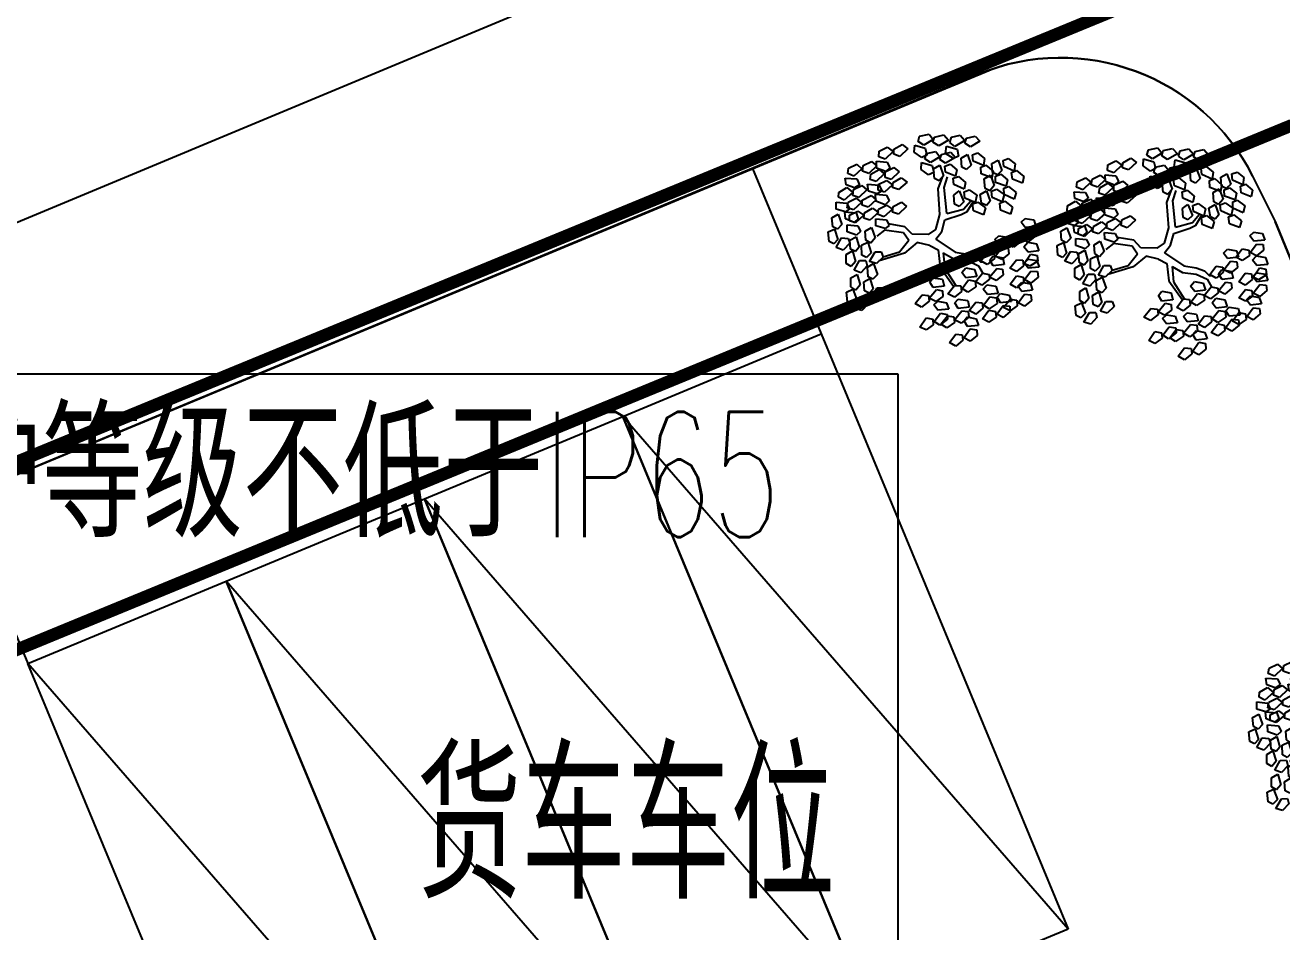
# Model space of a CAD drawing. Extents: x -809667 to 586099, y 3084146 to 3634412.
# Drawn here: x 381281.71 to 381299.27, y 3084318.64 to 3084331.3 of the extents above; entities that cross this region are included whole.
import ezdxf

# ---------------------------------------------------------------- set-up
doc = ezdxf.new("R2010")
doc.units = 0
doc.header["$LTSCALE"] = 0.5
for name, color, linetype in [('DIM-箱柜', 3, 'CONTINUOUS'), ('WIRE-照明', 1, 'CONTINUOUS'), ('WIRE-通讯', 4, 'CONTINUOUS'), ('乔木', 84, 'CONTINUOUS'), ('文字', 7, 'CONTINUOUS')]:
    doc.layers.add(name, color=color, linetype=linetype)
doc.styles.add('-宋体', font='', dxfattribs={"width": 0.6})
doc.styles.add('_TEL_DIM', font='SIMPLEX', dxfattribs={"width": 0.8, "height": 3.5, "bigfont": 'HZTXT'})
doc.styles.get('-宋体').set_extended_font_data('NSimSun')

# ---------------------------------------------------------------- blocks, each defined once
blk = doc.blocks.new('幌伞枫')
at = {"layer": '乔木', "color": 0}
for p, q in [((-677, 937), (-604, 995)), ((-604, 995), (-531, 966)), ((-531, 966), (-604, 870)), ((-531, 995), (-450, 1054)), ((-523, 937), (-531, 995)), ((-450, 1054), (-384, 1025)), ((-384, 1025), (-450, 929)), ((-9, 966), (27, 1054)), ((20, 915), (-9, 966)), ((27, 1054), (101, 1061)), ((101, 1061), (86, 944)), ((123, 966), (145, 1032)), ((196, 878), (123, 966)), ((145, 1032), (203, 1025)), ((203, 1025), (247, 937)), ((247, 937), (284, 1025)), ((284, 1025), (365, 1032)), ((365, 1032), (350, 915)), ((380, 937), (409, 1003)), ((409, 1003), (468, 995)), ((424, 900), (460, 988)), ((460, 988), (534, 995)), ((468, 995), (504, 900)), ((534, 995), (519, 878)), ((556, 900), (578, 966)), ((578, 966), (636, 959)), ((636, 959), (681, 870)), ((-685, 826), (-567, 841)), ((-663, 753), (-685, 826)), ((-670, 878), (-677, 937)), ((-604, 870), (-670, 878)), ((-567, 841), (-531, 782)), ((-531, 819), (-457, 878)), ((-523, 760), (-531, 819)), ((-450, 929), (-523, 937)), ((-457, 878), (-391, 848)), ((-391, 848), (-457, 746)), ((-384, 870), (-303, 937)), ((-377, 819), (-384, 870)), ((-310, 804), (-377, 819)), ((-237, 900), (-310, 804)), ((-303, 937), (-237, 900)), ((-237, 797), (-156, 863)), ((-156, 863), (-90, 826)), ((-90, 826), (-156, 731)), ((86, 944), (20, 915)), ((137, 804), (167, 870)), ((167, 870), (225, 863)), ((247, 937), (196, 878)), ((225, 863), (262, 775)), ((284, 885), (247, 937)), ((350, 915), (284, 885)), ((460, 848), (380, 937)), ((402, 775), (424, 841)), ((453, 848), (424, 900)), ((424, 841), (482, 834)), ((519, 878), (453, 848)), ((504, 900), (460, 848)), ((482, 834), (526, 746)), ((629, 812), (556, 900)), ((681, 870), (629, 812)), ((651, 775), (688, 863)), ((688, 863), (761, 870)), ((761, 870), (747, 753)), ((783, 775), (805, 841)), ((805, 841), (864, 834)), ((864, 834), (908, 746)), ((-993, 643), (-927, 680)), ((-927, 680), (-890, 570)), ((-810, 628), (-736, 687)), ((-736, 687), (-663, 658)), ((-567, 738), (-663, 753)), ((-663, 687), (-582, 746)), ((-655, 628), (-663, 687)), ((-582, 746), (-516, 716)), ((-516, 716), (-582, 614)), ((-531, 782), (-567, 738)), ((-545, 709), (-428, 724)), ((-523, 636), (-545, 709)), ((-457, 746), (-523, 760)), ((-428, 724), (-384, 665)), ((-384, 738), (-310, 804)), ((-377, 680), (-384, 738)), ((-310, 672), (-377, 680)), ((-310, 804), (-237, 768)), ((-237, 768), (-310, 672)), ((-230, 738), (-237, 797)), ((-156, 731), (-230, 738)), ((108, 650), (145, 738)), ((211, 716), (137, 804)), ((145, 738), (218, 746)), ((218, 746), (203, 628)), ((262, 775), (211, 716)), ((240, 650), (262, 716)), ((262, 716), (321, 709)), ((321, 709), (365, 621)), ((475, 687), (402, 775)), ((526, 746), (475, 687)), ((570, 738), (600, 804)), ((644, 650), (570, 738)), ((600, 804), (658, 797)), ((695, 709), (644, 650)), ((681, 724), (651, 775)), ((658, 797), (695, 709)), ((747, 753), (681, 724)), ((857, 687), (783, 775)), ((798, 614), (827, 680)), ((827, 680), (886, 672)), ((908, 746), (857, 687)), ((-993, 548), (-993, 643)), ((-942, 518), (-993, 548)), ((-890, 570), (-942, 518)), ((-802, 570), (-810, 628)), ((-736, 562), (-802, 570)), ((-663, 658), (-736, 562)), ((-582, 614), (-655, 628)), ((-421, 621), (-523, 636)), ((-384, 665), (-421, 621)), ((-391, 628), (-274, 643)), ((-369, 555), (-391, 628)), ((-274, 548), (-369, 555)), ((-296, 511), (-215, 577)), ((-274, 643), (-237, 592)), ((-237, 592), (-274, 548)), ((-215, 577), (-149, 540)), ((137, 599), (108, 650)), ((203, 628), (137, 599)), ((313, 562), (240, 650)), ((255, 489), (284, 555)), ((284, 555), (336, 548)), ((306, 540), (350, 636)), ((365, 621), (313, 562)), ((336, 548), (380, 459)), ((350, 636), (424, 636)), ((424, 636), (409, 518)), ((446, 548), (468, 606)), ((519, 452), (446, 548)), ((468, 606), (526, 599)), ((526, 599), (570, 511)), ((717, 525), (754, 614)), ((754, 614), (827, 621)), ((871, 525), (798, 614)), ((827, 621), (813, 503)), ((849, 525), (871, 592)), ((871, 592), (930, 584)), ((923, 584), (871, 525)), ((886, 672), (923, 584)), ((930, 584), (974, 496)), ((-1037, 489), (-971, 525)), ((-1037, 393), (-1037, 489)), ((-934, 408), (-986, 364)), ((-971, 525), (-934, 408)), ((-956, 320), (-898, 423)), ((-898, 423), (-824, 423)), ((-824, 423), (-810, 364)), ((-817, 518), (-699, 533)), ((-795, 445), (-817, 518)), ((-699, 430), (-795, 445)), ((-699, 533), (-663, 474)), ((-663, 474), (-699, 430)), ((-611, 371), (-531, 430)), ((-531, 430), (-465, 401)), ((-443, 452), (-369, 518)), ((-435, 393), (-443, 452)), ((-369, 518), (-296, 481)), ((-296, 481), (-369, 386)), ((-257, 346), (-327, 441)), ((-222, 377), (-311, 462)), ((-288, 452), (-296, 511)), ((-215, 445), (-288, 452)), ((-149, 540), (-215, 445)), ((328, 401), (255, 489)), ((343, 496), (306, 540)), ((380, 459), (328, 401)), ((336, 393), (344, 419)), ((409, 518), (343, 496)), ((460, 386), (490, 452)), ((490, 452), (541, 445)), ((570, 511), (519, 452)), ((541, 445), (585, 349)), ((592, 408), (629, 496)), ((629, 357), (592, 408)), ((629, 496), (710, 503)), ((710, 503), (695, 386)), ((747, 481), (717, 525)), ((725, 408), (754, 474)), ((798, 320), (725, 408)), ((813, 503), (747, 481)), ((754, 474), (813, 467)), ((813, 467), (849, 371)), ((923, 437), (849, 525)), ((864, 364), (893, 430)), ((893, 430), (952, 423)), ((974, 496), (923, 437)), ((952, 423), (989, 335)), ((-1081, 320), (-1015, 357)), ((-1081, 217), (-1081, 320)), ((-986, 364), (-1037, 393)), ((-1015, 357), (-978, 239)), ((-883, 291), (-956, 320)), ((-883, 349), (-817, 386)), ((-810, 364), (-883, 291)), ((-883, 247), (-883, 349)), ((-817, 386), (-780, 269)), ((-758, 313), (-685, 371)), ((-751, 254), (-758, 313)), ((-685, 371), (-619, 342)), ((-619, 342), (-685, 247)), ((-604, 313), (-611, 371)), ((-538, 305), (-604, 313)), ((-465, 401), (-538, 305)), ((-457, 342), (-332, 364)), ((-428, 276), (-457, 342)), ((-369, 386), (-435, 393)), ((-332, 261), (-428, 276)), ((-332, 364), (-296, 305)), ((-296, 305), (-332, 261)), ((-252, 158), (-257, 346)), ((-206, 307), (-222, 377)), ((-188, 124), (-206, 307)), ((174, 151), (225, 276)), ((225, 276), (277, 357)), ((277, 357), (336, 393)), ((291, 261), (372, 364)), ((365, 225), (402, 313)), ((372, 364), (468, 393)), ((402, 313), (482, 320)), ((534, 291), (460, 386)), ((482, 320), (468, 203)), ((497, 225), (526, 291)), ((526, 291), (585, 283)), ((585, 349), (534, 291)), ((585, 283), (622, 188)), ((695, 386), (629, 357)), ((747, 247), (769, 313)), ((769, 313), (827, 305)), ((849, 371), (798, 320)), ((827, 305), (871, 217)), ((937, 276), (864, 364)), ((989, 335), (937, 276)), ((-1125, 166), (-1059, 195)), ((-1125, 63), (-1125, 166)), ((-1030, 188), (-1081, 217)), ((-1059, 195), (-1022, 85)), ((-978, 239), (-1030, 188)), ((-927, 195), (-861, 225)), ((-927, 92), (-927, 195)), ((-832, 217), (-883, 247)), ((-861, 225), (-824, 114)), ((-780, 269), (-832, 217)), ((-773, 203), (-655, 217)), ((-751, 129), (-773, 203)), ((-685, 247), (-751, 254)), ((-655, 217), (-611, 158)), ((-611, 158), (-648, 114)), ((-531, 129), (-641, 203)), ((-531, 195), (-633, 254)), ((-252, 158), (-531, 195)), ((-9, -18), (174, 151)), ((240, 122), (291, 261)), ((402, 173), (365, 225)), ((468, 203), (402, 173)), ((570, 136), (497, 225)), ((622, 188), (570, 136)), ((673, 70), (710, 166)), ((710, 166), (783, 166)), ((820, 158), (747, 247)), ((783, 166), (769, 48)), ((805, 78), (827, 144)), ((871, 217), (820, 158)), ((827, 144), (886, 136)), ((879, 122), (923, 210)), ((886, 136), (930, 41)), ((923, 210), (996, 217)), ((996, 217), (981, 100)), ((1011, 122), (1040, 188)), ((1040, 188), (1099, 180)), ((1099, 180), (1143, 92)), ((-1074, 34), (-1125, 63)), ((-1022, 85), (-1074, 34)), ((-1044, -10), (-986, 92)), ((-986, 92), (-912, 92)), ((-898, 34), (-971, -32)), ((-876, 63), (-927, 92)), ((-912, 92), (-898, 34)), ((-824, 114), (-876, 63)), ((-846, 19), (-788, 122)), ((-773, -3), (-846, 19)), ((-788, 122), (-714, 122)), ((-699, 63), (-773, -3)), ((-648, 114), (-751, 129)), ((-714, 122), (-699, 63)), ((-259, 85), (-531, 129)), ((-112, 4), (-259, 85)), ((-76, 63), (-188, 124)), ((-76, -84), (-112, 4)), ((-9, -18), (-76, 63)), ((152, 26), (240, 122)), ((152, 26), (318, 4)), ((295, -42), (527, 53)), ((318, 4), (524, 78)), ((519, 63), (541, 129)), ((592, -25), (519, 63)), ((541, 129), (600, 122)), ((644, 34), (592, -25)), ((600, 122), (644, 34)), ((703, 26), (673, 70)), ((769, 48), (703, 26)), ((879, -18), (805, 78)), ((915, 78), (879, 122)), ((930, 41), (879, -18)), ((981, 100), (915, 78)), ((1092, 34), (1011, 122)), ((1033, -40), (1055, 26)), ((1055, 26), (1114, 19)), ((1143, 92), (1092, 34)), ((1114, 19), (1158, -69)), ((-1081, -142), (-1022, -91)), ((-971, -32), (-1044, -10)), ((-1022, -91), (-964, -194)), ((-76, -84), (-120, -253)), ((42, -98), (-20, -221)), ((-9, -18), (-9, -18)), ((-9, -18), (-9, -18)), ((-9, -18), (-9, -18)), ((-9, -18), (-9, -18)), ((-9, -18), (-9, -18)), ((-9, -18), (-9, -18)), ((-9, -18), (-9, -18)), ((-9, -18), (-9, -18)), ((-9, -18), (-9, -18)), ((-9, -18), (-9, -18)), ((-9, -18), (-9, -18)), ((-9, -18), (-9, -18)), ((-9, -18), (-9, -18)), ((-9, -18), (-9, -18)), ((-9, -18), (-9, -18)), ((-9, -18), (-9, -18)), ((-9, -18), (-9, -18)), ((-9, -18), (-9, -18)), ((-9, -18), (-9, -18)), ((-9, -18), (-9, -18)), ((-9, -18), (-9, -18)), ((-9, -18), (-9, -18)), ((-9, -18), (-9, -18)), ((-9, -18), (-9, -18)), ((-9, -18), (-9, -18)), ((-9, -18), (-9, -18)), ((-9, -18), (-9, -18)), ((-9, -18), (-9, -18)), ((-9, -18), (-9, -18)), ((-9, -18), (-9, -18)), ((-9, -18), (-9, -18)), ((-9, -18), (-9, -18)), ((-9, -18), (-9, -18)), ((-9, -18), (-9, -18)), ((-9, -18), (-9, -18)), ((-9, -18), (-9, -18)), ((-9, -18), (-9, -18)), ((-9, -18), (-9, -18)), ((-9, -18), (-9, -18)), ((-9, -18), (-9, -18)), ((42, -98), (109, -22)), ((109, -22), (295, -42)), ((387, -142), (424, -47)), ((424, -47), (504, -47)), ((504, -47), (490, -165)), ((519, -135), (548, -76)), ((548, -76), (607, -84)), ((607, -84), (644, -172)), ((644, -150), (681, -62)), ((681, -62), (754, -54)), ((754, -54), (739, -172)), ((776, -150), (805, -84)), ((805, -84), (857, -91)), ((820, -84), (849, -18)), ((893, -172), (820, -84)), ((849, -18), (908, -25)), ((857, -91), (901, -187)), ((945, -120), (893, -172)), ((908, -25), (945, -120)), ((1106, -128), (1033, -40)), ((1158, -69), (1106, -128)), ((-1089, -304), (-1030, -253)), ((-1052, -238), (-1081, -142)), ((-1000, -253), (-1052, -238)), ((-1030, -253), (-971, -355)), ((-964, -194), (-1000, -253)), ((-861, -282), (-802, -238)), ((-802, -238), (-744, -341)), ((-736, -231), (-677, -179)), ((-707, -326), (-736, -231)), ((-677, -179), (-619, -289)), ((-479, -289), (-421, -245)), ((-421, -245), (-362, -348)), ((-120, -253), (-215, -311)), ((-20, -221), (62, -380)), ((424, -187), (387, -142)), ((490, -165), (424, -187)), ((592, -231), (519, -135)), ((541, -297), (563, -231)), ((563, -231), (622, -238)), ((644, -172), (592, -231)), ((622, -238), (666, -333)), ((673, -201), (644, -150)), ((739, -172), (673, -201)), ((849, -238), (776, -150)), ((791, -311), (820, -245)), ((820, -245), (879, -253)), ((901, -187), (849, -238)), ((879, -253), (915, -341)), ((-1067, -399), (-1089, -304)), ((-1008, -414), (-1067, -399)), ((-971, -355), (-1008, -414)), ((-971, -451), (-934, -341)), ((-934, -341), (-868, -326)), ((-839, -377), (-898, -465)), ((-876, -443), (-817, -399)), ((-868, -326), (-839, -377)), ((-839, -385), (-861, -282)), ((-780, -399), (-839, -385)), ((-817, -399), (-758, -502)), ((-744, -341), (-780, -399)), ((-744, -392), (-685, -341)), ((-722, -487), (-744, -392)), ((-655, -348), (-707, -326)), ((-685, -341), (-626, -443)), ((-619, -289), (-655, -348)), ((-487, -451), (-428, -399)), ((-457, -385), (-479, -289)), ((-399, -407), (-457, -385)), ((-428, -399), (-369, -510)), ((-362, -348), (-399, -407)), ((-215, -311), (-285, -477)), ((-156, -341), (-230, -532)), ((-61, -304), (-156, -341)), ((-61, -304), (38, -431)), ((62, -380), (79, -664)), ((614, -392), (541, -297)), ((666, -333), (614, -392)), ((871, -399), (791, -311)), ((915, -341), (871, -399)), ((-978, -502), (-920, -458)), ((-956, -598), (-978, -502)), ((-898, -465), (-971, -451)), ((-920, -458), (-861, -561)), ((-846, -539), (-876, -443)), ((-795, -561), (-846, -539)), ((-758, -502), (-795, -561)), ((-751, -598), (-714, -480)), ((-663, -502), (-722, -487)), ((-714, -480), (-648, -465)), ((-626, -524), (-677, -605)), ((-626, -443), (-663, -502)), ((-648, -465), (-626, -524)), ((-626, -539), (-589, -429)), ((-553, -554), (-626, -539)), ((-589, -429), (-523, -414)), ((-494, -465), (-553, -554)), ((-523, -414), (-494, -465)), ((-465, -546), (-487, -451)), ((-369, -510), (-413, -568)), ((-369, -598), (-332, -487)), ((-332, -487), (-266, -473)), ((-244, -524), (-296, -612)), ((-266, -473), (-244, -524)), ((-230, -532), (-186, -627)), ((38, -431), (49, -612)), ((-986, -664), (-927, -620)), ((-964, -759), (-986, -664)), ((-898, -620), (-956, -598)), ((-927, -620), (-868, -722)), ((-861, -561), (-898, -620)), ((-677, -605), (-751, -598)), ((-751, -664), (-692, -620)), ((-729, -759), (-751, -664)), ((-692, -620), (-633, -722)), ((-626, -590), (-567, -546)), ((-597, -693), (-626, -590)), ((-567, -546), (-509, -649)), ((-509, -649), (-545, -708)), ((-487, -605), (-428, -554)), ((-457, -700), (-487, -605)), ((-413, -568), (-465, -546)), ((-428, -554), (-369, -664)), ((-369, -664), (-406, -722)), ((-296, -612), (-369, -598)), ((-288, -664), (-171, -649)), ((-266, -737), (-288, -664)), ((-171, -649), (-127, -708)), ((-24, -686), (-9, -620)), ((-9, -620), (49, -612)), ((49, -612), (101, -700)), ((-912, -781), (-964, -759)), ((-868, -722), (-912, -781)), ((-868, -818), (-832, -700)), ((-832, -700), (-766, -686)), ((-744, -744), (-795, -825)), ((-766, -686), (-744, -744)), ((-766, -825), (-699, -774)), ((-670, -781), (-729, -759)), ((-699, -774), (-641, -884)), ((-633, -722), (-670, -781)), ((-633, -752), (-575, -708)), ((-611, -847), (-633, -752)), ((-545, -708), (-597, -693)), ((-575, -708), (-516, -810)), ((-516, -906), (-479, -788)), ((-494, -766), (-435, -715)), ((-472, -862), (-494, -766)), ((-479, -788), (-413, -781)), ((-406, -722), (-457, -700)), ((-435, -715), (-377, -818)), ((-413, -781), (-384, -832)), ((-377, -913), (-340, -803)), ((-340, -803), (-274, -788)), ((-274, -788), (-244, -840)), ((-171, -752), (-266, -737)), ((-127, -708), (-171, -752)), ((-142, -737), (-24, -730)), ((-127, -810), (-142, -737)), ((64, -766), (-24, -686)), ((-24, -730), (13, -788)), ((13, -788), (-24, -832)), ((27, -869), (42, -803)), ((42, -803), (101, -803)), ((101, -700), (64, -766)), ((93, -730), (218, -715)), ((115, -803), (93, -730)), ((101, -803), (159, -884)), ((218, -818), (115, -803)), ((218, -715), (255, -774)), ((255, -774), (218, -818)), ((240, -803), (358, -796)), ((262, -877), (240, -803)), ((358, -752), (372, -686)), ((446, -832), (358, -752)), ((358, -796), (394, -847)), ((372, -686), (431, -678)), ((431, -678), (482, -766)), ((482, -766), (446, -832)), ((-795, -825), (-868, -818)), ((-736, -921), (-766, -825)), ((-685, -935), (-736, -921)), ((-641, -884), (-685, -935)), ((-641, -972), (-604, -862)), ((-553, -869), (-611, -847)), ((-604, -862), (-538, -847)), ((-516, -899), (-567, -987)), ((-516, -810), (-553, -869)), ((-538, -847), (-516, -899)), ((-443, -913), (-516, -906)), ((-413, -877), (-472, -862)), ((-384, -832), (-443, -913)), ((-377, -818), (-413, -877)), ((-303, -928), (-377, -913)), ((-244, -840), (-303, -928)), ((-252, -1001), (-230, -935)), ((-230, -847), (-112, -840)), ((-208, -921), (-230, -847)), ((-230, -935), (-178, -928)), ((-112, -935), (-208, -921)), ((-178, -928), (-120, -1016)), ((-24, -832), (-127, -810)), ((-112, -840), (-76, -891)), ((-76, -891), (-112, -935)), ((-90, -921), (27, -913)), ((-68, -994), (-90, -921)), ((115, -950), (27, -869)), ((27, -913), (71, -972)), ((159, -884), (115, -950)), ((167, -928), (284, -921)), ((189, -1001), (167, -928)), ((358, -891), (262, -877)), ((284, -921), (328, -979)), ((394, -847), (358, -891)), ((431, -950), (446, -884)), ((446, -884), (504, -884)), ((504, -884), (556, -965)), ((-567, -987), (-641, -972)), ((-509, -979), (-391, -965)), ((-487, -1053), (-509, -979)), ((-391, -1067), (-487, -1053)), ((-391, -965), (-354, -1023)), ((-354, -1023), (-391, -1067)), ((-362, -1053), (-244, -1045)), ((-347, -1126), (-362, -1053)), ((-164, -1082), (-252, -1001)), ((-244, -1045), (-208, -1097)), ((-120, -1016), (-164, -1082)), ((27, -1016), (-68, -994)), ((71, -972), (27, -1016)), ((284, -1023), (189, -1001)), ((328, -979), (284, -1023)), ((313, -1009), (431, -994)), ((328, -1082), (313, -1009)), ((519, -1031), (431, -950)), ((431, -994), (468, -1053)), ((468, -1053), (431, -1097)), ((556, -965), (519, -1031)), ((-244, -1141), (-347, -1126)), ((-208, -1097), (-244, -1141)), ((431, -1097), (328, -1082))]:
    blk.add_line(p, q, dxfattribs=at)
blk = doc.blocks.new('123213')
at = {"layer": '文字', "color": 8, "linetype": 'Continuous'}
for p, q in [((381892.708, 3087190.861), (381893.025, 3087190.229)), ((381890.133, 3087180.348), (381883.909, 3087187.508)), ((381887.362, 3087179.197), (381881.139, 3087186.357)), ((381884.592, 3087178.046), (381878.368, 3087185.206)), ((381881.821, 3087176.895), (381875.598, 3087184.055))]:
    blk.add_line(p, q, dxfattribs=at)
at = {"layer": '文字', "color": 8, "linetype": 'Continuous', "flags": 128}
for points in [[(381857.899, 3087182.911), (381920.572, 3087209.024)], [(381871.283, 3087184.97), (381889.076, 3087192.362)], [(381885.72, 3087190.968), (381886.679, 3087188.659)], [(381893.025, 3087190.229), (381908.748, 3087151.999)], [(381890.133, 3087180.348), (381887.362, 3087179.197), (381883.909, 3087187.508), (381886.679, 3087188.659), (381890.133, 3087180.348)], [(381887.362, 3087179.197), (381884.592, 3087178.046), (381881.139, 3087186.357), (381883.909, 3087187.508), (381887.362, 3087179.197)], [(381874.639, 3087186.364), (381875.598, 3087184.055)], [(381884.592, 3087178.046), (381881.821, 3087176.895), (381878.368, 3087185.206), (381881.139, 3087186.357), (381884.592, 3087178.046)], [(381881.821, 3087176.895), (381879.051, 3087175.744), (381875.598, 3087184.055), (381878.368, 3087185.206), (381881.821, 3087176.895)]]:
    blk.add_lwpolyline(points, dxfattribs=at)
for points in [[(381892.708, 3087190.861, 0.393528), (381888.876, 3087192.287), (381871.32, 3087184.985, 0.428399), (381869.76, 3087180.932), (381890.384, 3087137.355, 0.467402), (381903.749, 3087133.881), (381907.565, 3087136.607, 0.348347), (381910.658, 3087147.354), (381893.025, 3087190.229)], [(381888.086, 3087191.959), (381888.876, 3087192.287, -0.393528), (381892.708, 3087190.861), (381893.025, 3087190.229)]]:
    blk.add_lwpolyline(points, format="xyb", dxfattribs=at)
at = {"layer": '文字', "color": 8, "linetype": 'Continuous', "xscale": 0.001300000000000001, "yscale": 0.001300000000000001, "zscale": 0.001300000000000001, "rotation": 283.1089006423777}
for p in [(381888.308, 3087189.976), (381891.504, 3087189.786), (381894.185, 3087182.994)]:
    blk.add_blockref('幌伞枫', p, dxfattribs=at)
at = {"layer": '文字', "color": 8, "linetype": 'Continuous', "style": '-宋体', "width": 0.6}
blk.add_text('货车车位', height=1.7843, dxfattribs=at).set_placement((381881.031, 3087180.968))

msp = doc.modelspace()

# ---------------------------------------------------------------- linework, layer by layer
at = {"layer": 'DIM-箱柜', "linetype": 'Continuous'}
for p, q in [((381293.904, 3084326.426), (381250.624, 3084326.426)), ((381293.904, 3084309.105), (381293.904, 3084326.426))]:
    msp.add_line(p, q, dxfattribs=at)
at = {"layer": 'WIRE-照明', "linetype": 'Continuous', "const_width": 0.175}
msp.add_lwpolyline([(381276.774, 3084320.597), (381299.408, 3084329.905)], dxfattribs=at)
at = {"layer": 'WIRE-通讯', "linetype": 'Continuous', "const_width": 0.175}
msp.add_lwpolyline([(381274.898, 3084322.448), (381298.205, 3084332.033)], dxfattribs=at)

# ---------------------------------------------------------------- block references
at = {"layer": '文字', "color": 8}
msp.add_blockref('123213', (-593.85, -2861.67), dxfattribs=at)

# ---------------------------------------------------------------- texts
at = {"layer": 'DIM-箱柜', "color": 7, "linetype": 'Continuous', "style": '_TEL_DIM'}
for s, width, p in [('本系统仅供参考，由专业公司二次深化设计，防护等级不低于', 0.8, (381251.149, 3084324.151)), ('IP65', 0.64, (381288.949, 3084324.151))]:
    msp.add_text(s, height=1.75, dxfattribs=dict(at, width=width)).set_placement(p)

doc.saveas('drawing.dxf')
